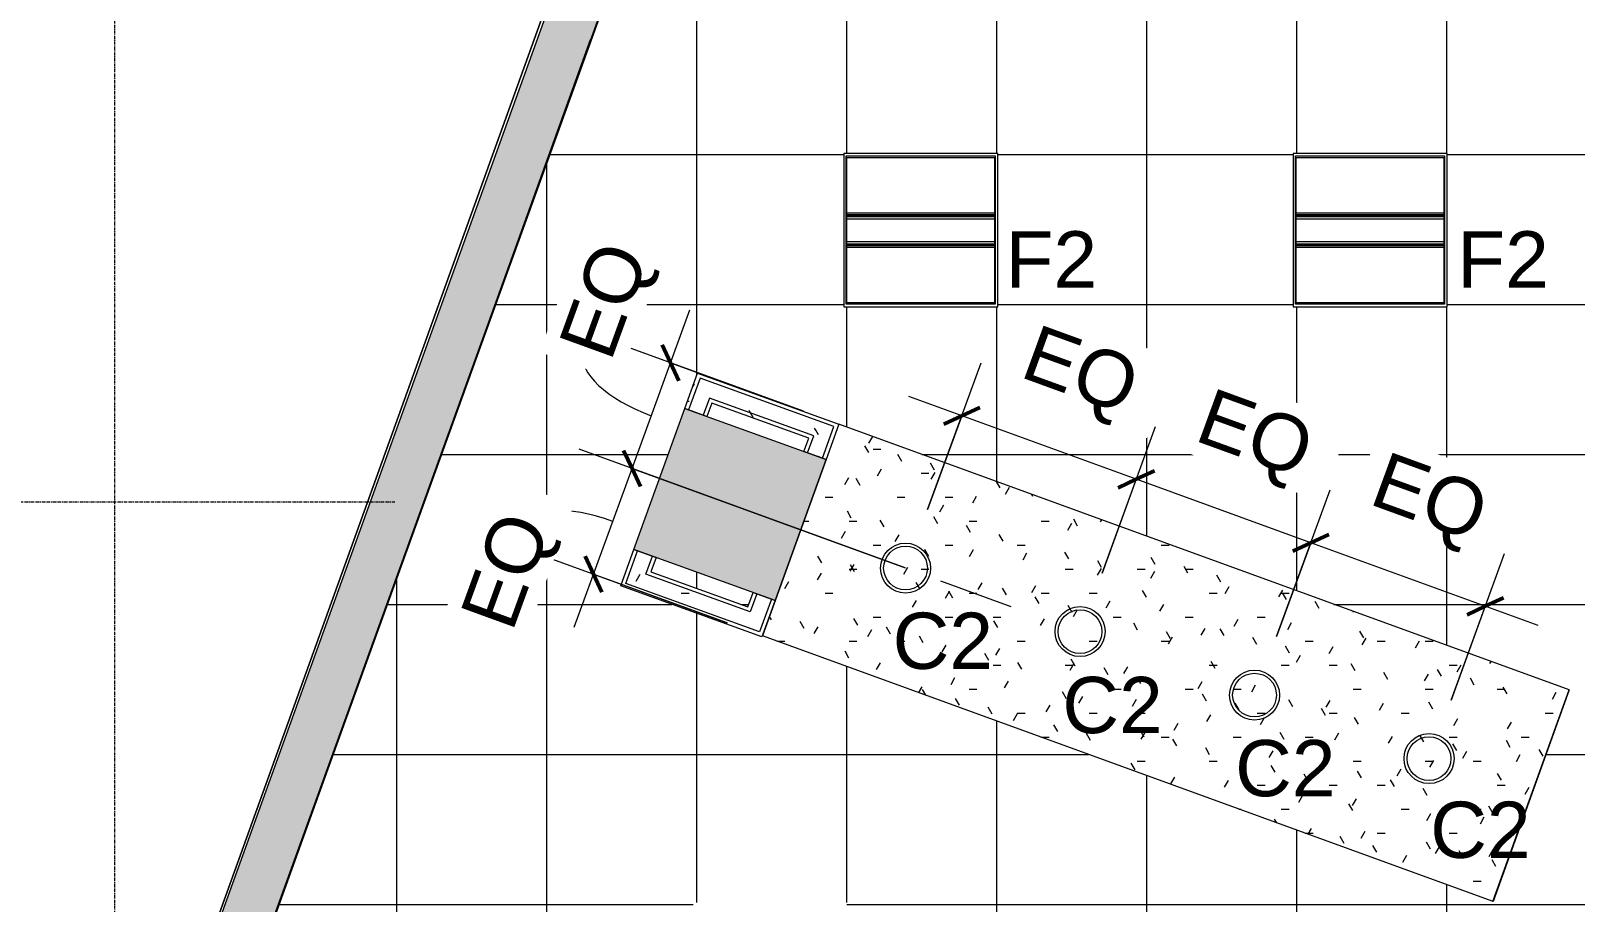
# Model space of a CAD drawing. Header units: inches. Extents: x -2332 to 1043, y -456 to 2193.
# Drawn here: x -1962.6 to -1715.5, y 795.4 to 934.8 of the extents above; entities that cross this region are included whole.
import ezdxf

# ---------------------------------------------------------------- set-up
doc = ezdxf.new("R2010")
doc.units = ezdxf.units.IN
doc.header["$MEASUREMENT"] = 0
doc.linetypes.add('Grid Line 1_2_', pattern=[0.875, 0.5, -0.125, 0.125, -0.125])
doc.linetypes.add('IMPORT-PHANTOM4 _2_', pattern=[0])
for name, color, linetype, lineweight in [('5033_00_7th-9th Floors_Updated_dwg', 8, 'Continuous', 9), ('A-ANNO-DIMS', 211, 'Continuous', 9), ('A-ANNO-DIMS-96', 211, 'Continuous', 9), ('A-Area', 7, 'IMPORT-PHANTOM4 _2_', 9), ('A-CLNG', 13, 'Continuous', 13), ('A-CLNG-PATT', 13, 'Continuous', 13), ('A-COLS', 52, 'Continuous', 13), ('A-DETL-THIN', 151, 'Continuous', 9), ('A-Shell', 7, 'Continuous', 9), ('A-WALL', 113, 'Continuous', 13), ('A-WALL-PATT', 111, 'Continuous', 13), ('E-LITE-EQPM', 33, 'Continuous', 9), ('E-LITE-EQPM-IDEN', 33, 'Continuous', 9), ('I-WALL', 2, 'Continuous', 13), ('S-GRID', 1, 'Continuous', 9)]:
    doc.layers.add(name, color=color, linetype=linetype, lineweight=lineweight)
doc.styles.add('Arial', font='arial.ttf', dxfattribs={"height": 9})
doc.styles.add('Swis721 Lt BT_2', font='swissl.ttf', dxfattribs={"height": 9})
doc.dimstyles.new('OTJ_-_3_32__Linear__1_16__Tolerance', dxfattribs={"dimscale": 12, "dimtxt": 9.497835, "dimasz": 0.375, "dimexe": 0.75, "dimexo": 0.5, "dimgap": 0.5, "dimtad": 1, "dimdec": 4, "dimrnd": 0.0625, "dimzin": 3, "dimdsep": 46, "dimlunit": 4, "dimtxsty": 'Swis721 Lt BT_2', "dimblk1": 'OBLIQUE', "dimblk2": 'OBLIQUE', "dimsah": 1, "dimcen": 0.09, "dimdle": 0.75, "dimazin": 0, "dimtfac": 1, "dimtdec": 4, "dimtix": 1, "dimtmove": 0, "dimatfit": 3, "dimfxl": 1, "dimtvp": 1, "dimtfill": 1, "dimfrac": 2, "dimtolj": 1, "dimtzin": 0, "dimarcsym": 2})
doc.dimstyles.new('OTJ_-_3_32__Linear__1_2__Tolerance', dxfattribs={"dimscale": 12, "dimtxt": 9.497835, "dimasz": 0.375, "dimexe": 0.75, "dimexo": 0.5, "dimgap": 0.5, "dimtad": 1, "dimdec": 1, "dimrnd": 0.5, "dimzin": 3, "dimdsep": 46, "dimlunit": 4, "dimtxsty": 'Swis721 Lt BT_2', "dimblk1": 'OBLIQUE', "dimblk2": 'OBLIQUE', "dimsah": 1, "dimcen": 0.09, "dimdle": 0.75, "dimazin": 0, "dimtfac": 1, "dimtdec": 4, "dimtix": 1, "dimtmove": 1, "dimatfit": 3, "dimfxl": 1, "dimtvp": 1, "dimtfill": 1, "dimfrac": 2, "dimtolj": 1, "dimtzin": 0, "dimarcsym": 2})
pattern_1 = [(0, (0, 0), (30.72, 7.68), [1.267, -21.773, 1.267, -21.773, -122.88]), (0, (0, 0), (30.72, 7.68), [-46.08, 1.267, -44.813, 1.267, -21.773, -53.76]), (0, (0, 0), (30.72, 7.68), [-115.2, 1.267, -14.093, 1.267, -37.133]), (120, (11.52, 3.84), (-22.011075, 22.7643), [1.267, -21.773, 1.267, -21.773, -122.88]), (120, (11.52, 3.84), (-22.011075, 22.7643), [-46.08, 1.267, -44.813, 1.267, -21.773, -53.76]), (120, (11.52, 3.84), (-22.011075, 22.7643), [-115.2, 1.267, -14.093, 1.267, -37.133]), (240, (15.36, 19.2), (-8.708925, -30.4443), [1.267, -21.773, 1.267, -21.773, -122.88]), (240, (15.36, 19.2), (-8.708925, -30.4443), [-46.08, 1.267, -44.813, 1.267, -21.773, -53.76]), (240, (15.36, 19.2), (-8.708925, -30.4443), [-115.2, 1.267, -14.093, 1.267, -37.133])]

# ---------------------------------------------------------------- blocks, each defined once
blk = doc.blocks.new('5033_00_7th-9th Floors_Updated_dwg-8585573-7TH FLOOR REFLECTED CEILING PLAN')
at = {"layer": 'A-Shell'}
h = blk.add_hatch(color=256, dxfattribs=at)
h.paths.add_polyline_path([(-2160.58, -154.84), (-1982.09, -91.59), (-1982.09, -91.52), (-2160.7, -154.8)], flags=0)
h.paths.add_polyline_path([(-2185.08, -146.11), (-2203.04, -139.22), (-2203.2, -139.65), (-2185.72, -145.88)], flags=0)
h.paths.add_polyline_path([(-2105.55, 107.92), (-2077.03, 187), (-2068.64, 210.29), (-2069.06, 210.44), (-2106.02, 108.09)], flags=0)
h.paths.add_polyline_path([(-2067.37, 213.82), (-2030.37, 316.54), (-2030.71, 316.66), (-2067.79, 213.97)], flags=0)
h.paths.add_polyline_path([(-2029.1, 320.06), (-1992.21, 422.47), (-1992.47, 422.56), (-2029.43, 320.18)], flags=0)
h.paths.add_polyline_path([(-1991.06, 426.04), (-1935.69, 579.4), (-1935.82, 579.44), (-1991.2, 426.09)], flags=0)
h.paths.add_polyline_path([(-1934.42, 582.92), (-1892.13, 700.46), (-1934.55, 582.97)], flags=0)
at = {"layer": 'A-Area', "linetype": 'Continuous', "flags": 128}
blk.add_lwpolyline([(-2099.84, 148.77), (-1872.96, 778.61)], close=True, dxfattribs=at)
at = {"layer": 'A-Shell'}
for p, q in [((-1934.42, 582.92), (-1873.01, 753.39)), ((-1873.01, 753.39), (-1934.42, 582.92))]:
    blk.add_line(p, q, dxfattribs=at)
blk = doc.blocks.new('Columns 1 - Columns 1-7118049-7TH FLOOR REFLECTED CEILING PLAN')
at = {"layer": 'A-COLS', "lineweight": 9}
h = blk.add_hatch(color=7, dxfattribs=at)
h.paths.add_polyline_path([(862, -405.11), (861.98, -372.97), (801.98, -351.58), (801.98, -383.71), (861.95, -405.09)], flags=0)
h.paths.add_polyline_path([(992.59, -377), (1004.95, -376.98), (1004.95, -365), (986.95, -365), (986.95, -377), (991.45, -377)], flags=0)
h.paths.add_polyline_path([(514, -281.76), (514, -249.63), (453.98, -228.24), (453.98, -260.37), (513.95, -281.74)], flags=0)
h.paths.add_polyline_path([(166, -158.41), (166, -126.28), (105.98, -104.89), (105.98, -137.02), (165.95, -158.39)], flags=0)
h.paths.add_polyline_path([(-182, -35.06), (-182, -2.93), (-242.02, 18.46), (-242.02, -13.67), (-182.05, -35.04)], flags=0)
h.paths.add_polyline_path([(-1982.09, 88.27), (-1922.03, 109.69), (-1922.03, 140.32), (-1982.09, 118.92), (-1982.06, 97), (-1976.88, 98.83), (-1974.21, 91.29), (-1982.09, 88.5), (-1982.09, 88.41)], flags=0)
h.paths.add_polyline_path([(-530, 88.28), (-530, 120.42), (-590.02, 141.81), (-590.02, 109.68), (-530.05, 88.3)], flags=0)
h.paths.add_polyline_path([(829.27, 109), (843.95, 109.02), (843.91, 133), (819.95, 133), (819.95, 109), (828.45, 109)], flags=0)
h.paths.add_polyline_path([(991.45, 115), (1004.95, 115.02), (1004.95, 127), (986.95, 127), (986.95, 115), (990.95, 115)], flags=0)
h.paths.add_polyline_path([(-1634.06, 211.7), (-1574.03, 233.05), (-1574.03, 264.36), (-1634.06, 242.96), (-1634.06, 211.72)], flags=0)
h.paths.add_polyline_path([(-878.47, 211.8), (-878.47, 243.93), (-938.5, 265.32), (-938.5, 233.19), (-878.52, 211.82)], flags=0)
h.paths.add_polyline_path([(483.3, 232), (495.95, 232), (495.95, 256), (472.03, 256), (472.03, 232), (482.96, 232)], flags=0)
h.paths.add_polyline_path([(-1286.05, 334.98), (-1268.05, 341.39), (-1268.05, 345.6), (-1256.05, 349.87), (-1244.05, 345.6), (-1244.05, 341.38), (-1226.05, 335.02), (-1226.06, 367), (-1256.05, 377.69), (-1286.05, 367), (-1286.05, 335.02)], flags=0)
h.paths.add_polyline_path([(-2021.16, 351.64), (-2013.01, 374.21), (-2035.58, 382.36), (-2043.73, 359.79), (-2023.91, 352.63)], flags=0)
h.paths.add_polyline_path([(-208.32, 478), (-200.03, 478), (-200.03, 502), (-219.79, 502), (-224.03, 490.27), (-224.03, 478), (-210.67, 478)], flags=0)
h.paths.add_polyline_path([(-224.03, 501.32), (-223.78, 502), (-224.03, 502)], flags=0)
h.paths.add_polyline_path([(-559.03, 601), (-548.03, 601), (-548.03, 625), (-569.15, 625), (-572.03, 617.05), (-572.03, 601)], flags=0)
h.paths.add_polyline_path([(472.2, 601), (496.2, 601), (496.2, 625), (472.2, 625)], flags=0)
h.paths.add_polyline_path([(831.97, 601.06), (843.95, 601.08), (843.91, 625.06), (819.95, 625.06), (819.95, 601.06), (831.95, 601.06)], flags=0)
h.paths.add_polyline_path([(993.74, 607.06), (1004.95, 607.08), (1004.95, 619.06), (986.95, 619.06), (986.95, 607.06), (991.45, 607.06)], flags=0)
h.paths.add_polyline_path([(-1887.92, 720.64), (-1879.77, 743.21), (-1902.34, 751.36), (-1910.49, 728.79), (-1893.62, 722.69)], flags=0)
h.paths.add_polyline_path([(-903.4, 724), (-896.03, 724), (-896.03, 748), (-920.67, 748), (-920.67, 724), (-910.74, 724)], flags=0)
h.paths.add_polyline_path([(-1610.23, 724), (-1592.03, 724), (-1592.03, 748), (-1616.03, 748), (-1616.03, 724), (-1612.44, 724)], flags=0)
h.paths.add_polyline_path([(-1843.5, 843.64), (-1835.35, 866.21), (-1857.93, 874.36), (-1866.08, 851.79), (-1845.52, 844.36)], flags=0)
h.paths.add_polyline_path([(490.72, 847), (496.2, 847), (496.2, 871), (472.2, 871), (472.2, 847), (477.69, 847)], flags=0)
h.paths.add_polyline_path([(-1612.44, 847), (-1574.05, 847.02), (-1574.06, 871), (-1616.19, 871), (-1616.19, 847)], flags=0)
h.paths.add_polyline_path([(-1243.86, 847.03), (-1243.86, 871), (-1268.03, 871), (-1268.03, 847.03)], flags=0)
h.paths.add_polyline_path([(841.98, 1093), (843.95, 1093.02), (843.91, 1117), (819.95, 1117), (819.95, 1093), (835.45, 1093)], flags=0)
h.paths.add_polyline_path([(495.42, 1093), (495.95, 1093), (495.95, 1117), (471.83, 1117), (471.83, 1093), (495.41, 1093)], flags=0)
h.paths.add_polyline_path([(-1616.3, 1093.21), (-1592.35, 1093.21), (-1592.35, 1117.25), (-1616.3, 1117.25), (-1616.3, 1095.67)], flags=0)
h.paths.add_polyline_path([(-1268.29, 1093.21), (-1244.3, 1093.21), (-1244.3, 1117.25), (-1268.29, 1117.25)], flags=0)
h.paths.add_polyline_path([(991.33, 1099), (1004.95, 1099.02), (1004.95, 1111), (986.95, 1111), (986.95, 1099), (991.2, 1099)], flags=0)
h.paths.add_polyline_path([(-1268.22, 1339.25), (-1244.3, 1339.25), (-1244.3, 1363.25), (-1268.3, 1363.25), (-1268.3, 1339.25)], flags=0)
h.paths.add_polyline_path([(-1616.3, 1339.25), (-1592.3, 1339.25), (-1592.3, 1363.25), (-1616.3, 1363.25), (-1616.3, 1341.67)], flags=0)
h.paths.add_polyline_path([(484, 1462.86), (495.95, 1462.86), (495.95, 1486.86), (471.95, 1486.86), (471.95, 1462.86), (483.85, 1462.86)], flags=0)
h.paths.add_polyline_path([(801.95, 1567), (861.95, 1588.4), (861.95, 1619.14), (850.07, 1619.14), (850, 1619.04), (849.95, 1619.16), (849.95, 1622.86), (801.95, 1605.75), (801.95, 1567.02)], flags=0)
h.paths.add_polyline_path([(-1607.55, 1585.02), (-1592.05, 1585.02), (-1592.05, 1609.02), (-1616.05, 1609.02), (-1616.05, 1585.02)], flags=0)
h.paths.add_polyline_path([(-1256.44, 1585.27), (-1244.3, 1585.27), (-1244.3, 1609.27), (-1268.3, 1609.27), (-1268.3, 1585.27), (-1256.86, 1585.27)], flags=0)
h.paths.add_polyline_path([(-1654.55, 1731.02), (-1654.55, 1776.02), (-1678.05, 1776.02), (-1678.05, 1772.52), (-1658.05, 1772.52), (-1658.05, 1734.52), (-1678.05, 1734.52), (-1678.05, 1731.02), (-1658.05, 1731.02)], flags=0)
h.paths.add_polyline_path([(122.95, 1827.02), (148.95, 1827.02), (148.95, 1853.02), (122.95, 1853.02), (122.95, 1829.42)], flags=0)
h.paths.add_polyline_path([(496.95, 1827.02), (496.95, 1853.02), (470.95, 1853.02), (470.95, 1827.02)], flags=0)
h.paths.add_polyline_path([(-921.05, 1827.02), (-895.05, 1827.02), (-895.05, 1853.02), (-921.05, 1853.02), (-921.05, 1829.42)], flags=0)
h.paths.add_polyline_path([(-572.04, 1827.02), (-547.04, 1827.02), (-547.04, 1853.02), (-573.04, 1853.02), (-573.04, 1827.02)], flags=0)
h.paths.add_polyline_path([(-199.03, 1827.04), (-199.03, 1853.03), (-225.05, 1853.03), (-225.05, 1827.04), (-200.04, 1827.04)], flags=0)
h.paths.add_polyline_path([(-1592.3, 1828.27), (-1592.3, 1852.27), (-1600.05, 1852.27), (-1600.05, 2104.82), (-1574.05, 2104.82), (-1574.05, 2138.82), (-1608.05, 2138.82), (-1608.05, 1852.27), (-1616.3, 1852.27), (-1616.3, 1828.27)], flags=0)
h.paths.add_polyline_path([(-1244.3, 1828.27), (-1244.3, 1852.27), (-1268.3, 1852.27), (-1268.3, 1828.27)], flags=0)
h.paths.add_polyline_path([(-1678.05, 1836.02), (-1620.8, 1836.02), (-1620.8, 1844.02), (-1678.05, 1844.02)], flags=0)
h.paths.add_polyline_path([(831.95, 2100.07), (861.95, 2100.07), (861.95, 2138.82), (801.95, 2138.82), (801.95, 2110.02), (831.95, 2110.02), (831.95, 2104.31)], flags=0)
h.paths.add_polyline_path([(-878.05, 2104.79), (-878.05, 2138.82), (-938.13, 2138.82), (-938.13, 2104.79)], flags=0)
h.paths.add_polyline_path([(-1286.03, 2104.81), (-1225.94, 2104.81), (-1225.94, 2138.82), (-1286.03, 2138.82)], flags=0)
h.paths.add_polyline_path([(454.05, 2104.82), (513.95, 2104.82), (513.95, 2138.82), (454.05, 2138.82)], flags=0)
h.paths.add_polyline_path([(-181.82, 2104.82), (-181.82, 2138.82), (-242.05, 2138.82), (-242.05, 2104.82)], flags=0)
h.paths.add_polyline_path([(-590.05, 2104.82), (-530.05, 2104.82), (-530.05, 2138.82), (-590.05, 2138.82)], flags=0)
h.paths.add_polyline_path([(165.96, 2104.82), (165.96, 2138.82), (105.95, 2138.82), (105.95, 2104.82)], flags=0)
at = {"layer": 'A-COLS', "color": 8, "lineweight": 20}
for p, q in [((-1866.08, 851.79), (-1857.93, 874.36)), ((-1857.93, 874.36), (-1835.35, 866.21)), ((-1835.35, 866.21), (-1843.5, 843.64)), ((-1843.5, 843.64), (-1866.08, 851.79))]:
    blk.add_line(p, q, dxfattribs=at)
blk = doc.blocks.new('L-Recessed-Axis-Plano - Type F2_2 X 2-8681947-7TH FLOOR REFLECTED CEILING PLAN')
at = {"layer": 'E-LITE-EQPM'}
for p, q in [((11.91, 11.87), (-11.91, 11.87)), ((-11.91, 11.87), (-11.91, -11.88)), ((-11.88, -11.56), (-11.88, 11.56)), ((-11.88, 11.56), (11.87, 11.56)), ((11.87, 11.56), (11.87, -11.56)), ((11.91, -11.88), (11.91, 11.87)), ((-11.88, 2.74), (11.87, 2.74)), ((11.87, 2.51), (-11.88, 2.51)), ((-11.88, 2.3), (11.87, 2.3)), ((-11.88, 2.2), (11.87, 2.2)), ((-11.88, 1.83), (11.87, 1.83)), ((-11.88, -1.83), (11.87, -1.83)), ((-11.88, -2.2), (11.87, -2.2)), ((-11.88, -2.3), (11.87, -2.3)), ((-11.88, -2.51), (11.87, -2.51)), ((-11.88, -2.74), (11.87, -2.74)), ((-11.91, -11.88), (11.91, -11.88)), ((11.87, -11.56), (-11.88, -11.56))]:
    blk.add_line(p, q, dxfattribs=at)
blk = doc.blocks.new('DOWN LIGHT - Type C2_L-PENDANT_FOCAL POINT 3_5 CYLINDER-8682322-7TH FLOOR REFLECTED CEILING PLAN')
at = {"layer": 'E-LITE-EQPM'}
for radius in [4, 3.5]:
    blk.add_circle((-0.125, 0), radius, dxfattribs=at)
blk = doc.blocks.new('DIMBLOCK1-7TH FLOOR REFLECTED CEILING PLAN')
at = {"layer": 'A-ANNO-DIMS-96'}
for p, q in [((-1822.68, 848.83), (-1874.85, 867.82)), ((-1875.62, 839.37), (-1866.39, 864.74)), ((-1866.39, 864.74), (-1822.68, 848.83)), ((-1851.16, 840.04), (-1881, 850.9)), ((-1872.55, 847.82), (-1851.16, 840.04))]:
    blk.add_line(p, q, dxfattribs=at)
at = {"layer": 'A-ANNO-DIMS-96', "lineweight": 50}
for p, q in [((-1866.39, 864.74), (-1867.74, 867.62)), ((-1866.39, 864.74), (-1865.05, 861.86)), ((-1872.55, 847.82), (-1873.89, 850.71)), ((-1872.55, 847.82), (-1871.2, 844.94))]:
    blk.add_line(p, q, dxfattribs=at)
at = {"layer": 'A-ANNO-DIMS-96'}
blk.add_ellipse((-1871.27, 851.32), major_axis=(-12.72, 4.63), ratio=0.389766, start_param=4.712389, end_param=6.283185, dxfattribs=at)
at = {"layer": 'A-ANNO-DIMS-96', "color": 0, "insert": (-1894.03, 841.48), "char_height": 9, "width": 20.443, "attachment_point": 1, "rotation": 70, "line_spacing_factor": 1.005062, "style": 'Swis721 Lt BT_2', "bg_fill": 3, "box_fill_scale": 1.25, "bg_fill_color": 256, "bg_fill_true_color": 13158600, "bg_fill_transparency": 0}
blk.add_mtext('EQ', dxfattribs=at)
blk = doc.blocks.new('_Oblique')
at = {"color": 0, "linetype": 'ByBlock', "lineweight": -2}
blk.add_line((-0.5, -0.5), (0.5, 0.5), dxfattribs=at)
blk = doc.blocks.new('DIMBLOCK2-7TH FLOOR REFLECTED CEILING PLAN')
at = {"layer": 'A-ANNO-DIMS-96'}
for p, q in [((-1866.39, 864.74), (-1857.16, 890.11)), ((-1838.96, 873.91), (-1868.69, 884.73)), ((-1860.23, 881.65), (-1838.96, 873.91)), ((-1822.68, 848.83), (-1874.85, 867.82)), ((-1866.39, 864.74), (-1822.68, 848.83))]:
    blk.add_line(p, q, dxfattribs=at)
at = {"layer": 'A-ANNO-DIMS-96', "lineweight": 50}
for p, q in [((-1860.23, 881.65), (-1861.58, 884.54)), ((-1860.23, 881.65), (-1858.89, 878.77)), ((-1866.39, 864.74), (-1867.74, 867.62)), ((-1866.39, 864.74), (-1865.05, 861.86))]:
    blk.add_line(p, q, dxfattribs=at)
at = {"layer": 'A-ANNO-DIMS-96'}
blk.add_ellipse((-1861.36, 878.57), major_axis=(-12.72, 4.63), ratio=0.42245, start_param=0, end_param=1.570796, dxfattribs=at)
at = {"layer": 'A-ANNO-DIMS-96', "color": 0, "insert": (-1878.28, 884.73), "char_height": 9, "width": 20.443, "attachment_point": 1, "rotation": 70, "line_spacing_factor": 1.005062, "style": 'Swis721 Lt BT_2', "bg_fill": 3, "box_fill_scale": 1.25, "bg_fill_color": 256, "bg_fill_true_color": 13158600, "bg_fill_transparency": 0}
blk.add_mtext('EQ', dxfattribs=at)
blk = doc.blocks.new('DIMBLOCK32-7TH FLOOR REFLECTED CEILING PLAN')
at = {"layer": 'A-ANNO-DIMS-96'}
for p, q in [((-1763.27, 837.85), (-1754.72, 861.32)), ((-1757.8, 852.86), (-1763.27, 837.85)), ((-1721.43, 839.62), (-1757.8, 852.86)), ((-1735.35, 827.69), (-1726.8, 851.16)), ((-1729.88, 842.7), (-1735.35, 827.69))]:
    blk.add_line(p, q, dxfattribs=at)
at = {"layer": 'A-ANNO-DIMS-96', "lineweight": 50}
for p, q in [((-1757.8, 852.86), (-1760.68, 851.52)), ((-1757.8, 852.86), (-1754.92, 854.21)), ((-1729.88, 842.7), (-1732.77, 841.36)), ((-1729.88, 842.7), (-1727, 844.05))]:
    blk.add_line(p, q, dxfattribs=at)
at = {"layer": 'A-ANNO-DIMS-96', "color": 0, "insert": (-1745.68, 867.62), "char_height": 9, "width": 20.443, "attachment_point": 1, "rotation": 340, "line_spacing_factor": 1.005062, "style": 'Swis721 Lt BT_2', "bg_fill": 3, "box_fill_scale": 1.25, "bg_fill_color": 256, "bg_fill_true_color": 13158600, "bg_fill_transparency": 0}
blk.add_mtext('EQ', dxfattribs=at)
blk = doc.blocks.new('DIMBLOCK33-7TH FLOOR REFLECTED CEILING PLAN')
at = {"layer": 'A-ANNO-DIMS-96'}
for p, q in [((-1791.18, 848.01), (-1782.64, 871.48)), ((-1785.72, 863.02), (-1791.18, 848.01)), ((-1757.8, 852.86), (-1785.72, 863.02)), ((-1763.27, 837.85), (-1754.72, 861.32)), ((-1757.8, 852.86), (-1763.27, 837.85))]:
    blk.add_line(p, q, dxfattribs=at)
at = {"layer": 'A-ANNO-DIMS-96', "lineweight": 50}
for p, q in [((-1785.72, 863.02), (-1788.6, 861.68)), ((-1785.72, 863.02), (-1782.83, 864.37)), ((-1757.8, 852.86), (-1760.68, 851.52)), ((-1757.8, 852.86), (-1754.92, 854.21))]:
    blk.add_line(p, q, dxfattribs=at)
at = {"layer": 'A-ANNO-DIMS-96', "color": 0, "insert": (-1773.6, 877.79), "char_height": 9, "width": 20.443, "attachment_point": 1, "rotation": 340, "line_spacing_factor": 1.005062, "style": 'Swis721 Lt BT_2', "bg_fill": 3, "box_fill_scale": 1.25, "bg_fill_color": 256, "bg_fill_true_color": 13158600, "bg_fill_transparency": 0}
blk.add_mtext('EQ', dxfattribs=at)
blk = doc.blocks.new('DIMBLOCK34-7TH FLOOR REFLECTED CEILING PLAN')
at = {"layer": 'A-ANNO-DIMS-96'}
for p, q in [((-1819.1, 858.17), (-1810.56, 881.64)), ((-1785.72, 863.02), (-1822.09, 876.26)), ((-1813.64, 873.19), (-1819.1, 858.17)), ((-1791.18, 848.01), (-1782.64, 871.48)), ((-1785.72, 863.02), (-1791.18, 848.01))]:
    blk.add_line(p, q, dxfattribs=at)
at = {"layer": 'A-ANNO-DIMS-96', "lineweight": 50}
for p, q in [((-1813.64, 873.19), (-1816.52, 871.84)), ((-1813.64, 873.19), (-1810.75, 874.53)), ((-1785.72, 863.02), (-1788.6, 861.68)), ((-1785.72, 863.02), (-1782.83, 864.37))]:
    blk.add_line(p, q, dxfattribs=at)
at = {"layer": 'A-ANNO-DIMS-96', "color": 0, "insert": (-1801.52, 887.95), "char_height": 9, "width": 20.443, "attachment_point": 1, "rotation": 340, "line_spacing_factor": 1.005062, "style": 'Swis721 Lt BT_2', "bg_fill": 3, "box_fill_scale": 1.25, "bg_fill_color": 256, "bg_fill_true_color": 13158600, "bg_fill_transparency": 0}
blk.add_mtext('EQ', dxfattribs=at)

msp = doc.modelspace()

# ---------------------------------------------------------------- hatches: boundary and pattern name
at = {"layer": 'A-CLNG-PATT'}
h = msp.add_hatch(dxfattribs=at)
h.set_pattern_fill('FP_31', color=256, style=0, pattern_type=2)
h.set_pattern_definition([(0, (-1712.048, 842.996), (0, -24), []), (270, (-1712.048, 842.996), (-24, -1e-15), [])])
h.paths.add_polyline_path([(-1709.00396, 681.5485), (-1616.19397, 714.4103), (-1616.19397, 803.37288), (-1616.94397, 803.37288), (-1616.94397, 804.87288), (-1616.19397, 804.87288), (-1616.19397, 841.12288), (-1616.94397, 841.12288), (-1616.94397, 842.62288), (-1616.19397, 842.62288), (-1616.19397, 870.99788), (-1556.69324, 871.01665), (-1556.69324, 945.24788), (-1634.19324, 945.24788), (-1634.19324, 944.49788), (-1635.69324, 944.49788), (-1635.69324, 945.24788), (-1671.94324, 945.24788), (-1671.94324, 944.49788), (-1673.44324, 944.49788), (-1673.44324, 945.24788), (-1868.58147, 945.24788), (-1934.41061, 762.94014), (-1709.01634, 681.55297)], flags=0)
h.paths.add_polyline_path([(-1737.26713, 746.60795), (-1760.63147, 746.60795), (-1760.63147, 771.17045), (-1736.00647, 771.17045), (-1736.00647, 746.60795)], flags=0)
h.paths.add_polyline_path([(-1688.63147, 746.60795), (-1688.63147, 771.17045), (-1664.00647, 771.17045), (-1664.00647, 746.60795), (-1685.1505, 746.60795)], flags=0)
h.paths.add_polyline_path([(-1832.00406, 770.72779), (-1856.62906, 770.72779), (-1856.62906, 795.29029), (-1832.00406, 795.29029), (-1832.00406, 771.17045)], flags=0)
h.paths.add_polyline_path([(-1728.64922, 795.45051), (-1845.51918, 837.98781), (-1845.6067, 837.8138), (-1868.18016, 845.96481), (-1855.88921, 880.00348), (-1832.27302, 871.47689), (-1716.44887, 829.30172), (-1728.64054, 795.47461)], flags=0)
h.paths.add_polyline_path([(-1685.1505, 818.60795), (-1688.63147, 818.60795), (-1688.63147, 843.17045), (-1664.00647, 843.17045), (-1664.00647, 818.60795)], flags=0)
h.paths.add_polyline_path([(-1633.03388, 839.62288), (-1652.94397, 839.62288), (-1652.94397, 840.99788), (-1616.94397, 840.99788), (-1616.94397, 839.62288), (-1631.22108, 839.62288)], flags=0)
h.paths.add_polyline_path([(-1847.86021, 842.6145), (-1847.03161, 844.90924), (-1862.55086, 850.51305), (-1863.37947, 848.21832), (-1848.07248, 842.69115)], flags=0)
h.paths.add_polyline_path([(-1838.8806, 867.4827), (-1838.11645, 869.59896), (-1853.6357, 875.20278), (-1854.39986, 873.08651), (-1840.99687, 868.24686)], flags=0)
h.paths.add_polyline_path([(-1832.51277, 890.60795), (-1832.51277, 915.17045), (-1807.88777, 915.17045), (-1807.88777, 890.60795), (-1826.56472, 890.60795)], flags=0)
h.paths.add_polyline_path([(-1760.63147, 890.60795), (-1760.63147, 915.17045), (-1736.00647, 915.17045), (-1736.00647, 890.60795), (-1737.26713, 890.60795)], flags=0)
h.paths.add_polyline_path([(-1688.63147, 890.60795), (-1688.63147, 915.17045), (-1664.00647, 915.17045), (-1664.00647, 890.60795), (-1685.1505, 890.60795)], flags=0)
h.paths.add_polyline_path([(-1616.63147, 890.60795), (-1616.63147, 915.17045), (-1592.00647, 915.17045), (-1592.00647, 890.60795), (-1616.19397, 890.60795)], flags=0)
h = msp.add_hatch(dxfattribs=at)
h.set_pattern_fill('FP_35', color=256, style=0, pattern_type=2)
h.set_pattern_definition([(0, (0, 0), (15.36, 3.84), [1.267, -10.253, 1.267, -10.253, -61.44]), (0, (0, 0), (15.36, 3.84), [-23.04, 1.267, -21.773, 1.267, -10.253, -26.88]), (0, (0, 0), (15.36, 3.84), [-57.6, 1.267, -6.413, 1.267, -17.933]), (120, (5.76, 1.92), (-11.0055376, 11.38215), [1.267, -10.253, 1.267, -10.253, -61.44]), (120, (5.76, 1.92), (-11.0055376, 11.38215), [-23.04, 1.267, -21.773, 1.267, -10.253, -26.88]), (120, (5.76, 1.92), (-11.0055376, 11.38215), [-57.6, 1.267, -6.413, 1.267, -17.933]), (240, (7.68, 9.6), (-4.3544624, -15.22215), [1.267, -10.253, 1.267, -10.253, -61.44]), (240, (7.68, 9.6), (-4.3544624, -15.22215), [-23.04, 1.267, -21.773, 1.267, -10.253, -26.88]), (240, (7.68, 9.6), (-4.3544624, -15.22215), [-57.6, 1.267, -6.413, 1.267, -17.933])])
h.paths.add_polyline_path([(-1728.64922, 795.45051), (-1716.44887, 829.32035), (-1833.31575, 871.85247), (-1845.51918, 837.9877), (-1735.54435, 797.96013)], flags=0)
at = {"layer": 'A-WALL-PATT', "lineweight": 9}
msp.add_hatch(color=7, dxfattribs=at).paths.add_polyline_path([(-2193.54384, 45.72633), (-1865.8487, 953.24788), (-1873.37319, 955.96488), (-2201.01398, 48.59384), (-2200.33169, 48.33194)], flags=0)
h = msp.add_hatch(dxfattribs=at)
h.set_pattern_fill('FP_1', color=256, style=0, pattern_type=2)
h.set_pattern_definition(pattern_1)
h.paths.add_polyline_path([(-1857.33911, 874.14784), (-1855.30136, 879.79121), (-1855.88921, 880.00348), (-1857.92696, 874.36011)], flags=0)
h = msp.add_hatch(dxfattribs=at)
h.set_pattern_fill('FP_1', color=256, style=0, pattern_type=2)
h.set_pattern_definition(pattern_1)
h.paths.add_polyline_path([(-1837.31633, 869.97455), (-1836.46727, 872.32595), (-1853.16222, 878.3543), (-1854.01129, 876.0029), (-1837.90418, 870.18681)], flags=0)
h = msp.add_hatch(dxfattribs=at)
h.set_pattern_fill('FP_1', color=256, style=0, pattern_type=2)
h.set_pattern_definition(pattern_1)
h.paths.add_polyline_path([(-1838.11645, 869.59896), (-1837.90418, 870.18681), (-1853.42343, 875.79063), (-1853.6357, 875.20278), (-1841.50038, 870.82086)], flags=0)
h = msp.add_hatch(dxfattribs=at)
h.set_pattern_fill('FP_1', color=256, style=0, pattern_type=2)
h.set_pattern_definition(pattern_1)
h.paths.add_polyline_path([(-1835.94135, 866.42137), (-1834.11586, 871.47689), (-1836.46727, 872.32595), (-1838.29275, 867.27043), (-1837.05512, 866.82354)], flags=0)
h = msp.add_hatch(dxfattribs=at)
h.set_pattern_fill('FP_1', color=256, style=0, pattern_type=2)
h.set_pattern_definition(pattern_1)
h.paths.add_polyline_path([(-1865.02865, 845.49133), (-1863.13871, 850.72532), (-1865.49012, 851.57438), (-1867.38005, 846.34039), (-1866.07797, 845.87023)], flags=0)
h = msp.add_hatch(dxfattribs=at)
h.set_pattern_fill('FP_1', color=256, style=0, pattern_type=2)
h.set_pattern_definition(pattern_1)
h.paths.add_polyline_path([(-1848.33369, 839.46298), (-1847.48463, 841.81439), (-1864.17958, 847.84273), (-1865.02865, 845.49133), (-1848.92154, 839.67525)], flags=0)

# ---------------------------------------------------------------- linework, layer by layer
at = {"layer": 'A-CLNG'}
for p, q in [((-1934.41061, 762.94014), (-1868.58147, 945.24788)), ((-1807.88777, 915.17045), (-1832.51277, 915.17045)), ((-1832.51277, 915.17045), (-1832.51277, 890.60795)), ((-1807.88777, 890.60795), (-1807.88777, 915.17045)), ((-1736.00647, 915.17045), (-1760.63147, 915.17045)), ((-1760.63147, 915.17045), (-1760.63147, 890.60795)), ((-1736.00647, 890.60795), (-1736.00647, 915.17045)), ((-1832.51277, 890.60795), (-1807.88777, 890.60795)), ((-1760.63147, 890.60795), (-1736.00647, 890.60795)), ((-1716.44293, 829.31818), (-1833.31886, 871.85754)), ((-1835.3535, 866.2091), (-1845.51921, 837.98771)), ((-1845.51918, 837.9877), (-1835.35346, 866.2091)), ((-1728.64922, 795.45051), (-1845.51921, 837.98771)), ((-1728.66947, 795.45788), (-1716.44293, 829.31818)), ((-1716.44887, 829.32035), (-1728.64922, 795.45051))]:
    msp.add_line(p, q, dxfattribs=at)
at = {"layer": 'A-DETL-THIN'}
msp.add_line((-1817.04676, 846.77978), (-1805.77045, 842.67554), dxfattribs=at)
at = {"layer": 'A-WALL', "color": 8, "lineweight": 20}
for p, q in [((-2203.73153, 41.06785), (-1873.37319, 955.96488)), ((-1868.73741, 945.24788), (-1934.54856, 762.98995))]:
    msp.add_line(p, q, dxfattribs=at)
at = {"layer": 'A-WALL'}
for p, q in [((-1855.51362, 879.20336), (-1857.33911, 874.14784)), ((-1834.11586, 871.47689), (-1855.51362, 879.20336)), ((-1854.01129, 876.0029), (-1854.98771, 873.29878)), ((-1837.31633, 869.97455), (-1854.01129, 876.0029)), ((-1838.29275, 867.27043), (-1837.31633, 869.97455)), ((-1835.94135, 866.42137), (-1834.11586, 871.47689)), ((-1867.38005, 846.34039), (-1865.49012, 851.57438)), ((-1864.17958, 847.84273), (-1863.13871, 850.72532)), ((-1847.48463, 841.81439), (-1864.17958, 847.84273)), ((-1845.98229, 838.61392), (-1867.38005, 846.34039)), ((-1846.44376, 844.69697), (-1847.48463, 841.81439)), ((-1844.09236, 843.84791), (-1845.98229, 838.61392))]:
    msp.add_line(p, q, dxfattribs=at)
at = {"layer": 'I-WALL'}
for p, q in [((-1857.92696, 874.36011), (-1855.88921, 880.00348)), ((-1855.88921, 880.00348), (-1833.31575, 871.85247)), ((-1853.6357, 875.20278), (-1854.39986, 873.08651)), ((-1838.11645, 869.59896), (-1853.6357, 875.20278)), ((-1854.39986, 873.08651), (-1857.92696, 874.36011)), ((-1838.8806, 867.4827), (-1838.11645, 869.59896)), ((-1833.31575, 871.85247), (-1835.3535, 866.2091)), ((-1835.3535, 866.2091), (-1838.8806, 867.4827)), ((-1868.18016, 845.96481), (-1866.07797, 851.78665)), ((-1866.07797, 851.78665), (-1862.55086, 850.51305)), ((-1862.55086, 850.51305), (-1863.37947, 848.21832)), ((-1863.37947, 848.21832), (-1847.86021, 842.6145)), ((-1845.6067, 837.8138), (-1868.18016, 845.96481)), ((-1847.86021, 842.6145), (-1847.03161, 844.90924)), ((-1847.03161, 844.90924), (-1843.50451, 843.63564)), ((-1843.50451, 843.63564), (-1845.6067, 837.8138))]:
    msp.add_line(p, q, dxfattribs=at)
at = {"layer": 'S-GRID', "linetype": 'Grid Line 1_2_'}
for p, q in [((-1949.11821, 740.07338), (-1949.11821, 964.9328)), ((-1904.32604, 859.36607), (-2013.18353, 859.36607))]:
    msp.add_line(p, q, dxfattribs=at)

# ---------------------------------------------------------------- block references
at = {"layer": '5033_00_7th-9th Floors_Updated_dwg', "color": 7}
msp.add_blockref('5033_00_7th-9th Floors_Updated_dwg-8585573-7TH FLOOR REFLECTED CEILING PLAN', (0, 180.01878), dxfattribs=at)
at = {"layer": 'A-COLS', "lineweight": 9}
msp.add_blockref('Columns 1 - Columns 1-7118049-7TH FLOOR REFLECTED CEILING PLAN', (0, 0), dxfattribs=at)
at = {"layer": 'E-LITE-EQPM', "extrusion": (0, 0, -1), "rotation": 180}
for p in [(1820.20027, 902.8892), (1748.31897, 902.8892)]:
    msp.add_blockref('L-Recessed-Axis-Plano - Type F2_2 X 2-8681947-7TH FLOOR REFLECTED CEILING PLAN', p, dxfattribs=at)
at = {"layer": 'E-LITE-EQPM'}
for p, rotation in [((-1822.52096, 848.77223), 339.9999999999999), ((-1794.60337, 838.61106), 339.9999999999999), ((-1766.68577, 828.44988), 339.9999999999999), ((-1738.76817, 818.28871), 339.9999999999995)]:
    msp.add_blockref('DOWN LIGHT - Type C2_L-PENDANT_FOCAL POINT 3_5 CYLINDER-8682322-7TH FLOOR REFLECTED CEILING PLAN', p, dxfattribs=dict(at, rotation=rotation))

# ---------------------------------------------------------------- texts
at = {"layer": 'E-LITE-EQPM-IDEN', "char_height": 9, "attachment_point": 1, "style": 'Arial'}
for s, insert, width in [('F2', (-1806.6537, 902.70344), 17.877), ('F2', (-1734.38464, 902.70344), 17.877), ('C2', (-1824.70281, 841.68691), 19.695), ('C2', (-1797.55092, 831.4081), 19.695), ('C2', (-1769.91217, 821.30188), 19.695), ('C2', (-1738.70015, 811.44501), 19.695)]:
    msp.add_mtext(s, dxfattribs=dict(at, insert=insert, width=width))

# ---------------------------------------------------------------- next in the draw order: dimensions: what is measured, and where the dimension line sits
at = {"layer": 'A-ANNO-DIMS'}
dim = msp.add_linear_dim(base=(-1757.80006, 852.86318), p1=(-1737.40009, 822.04748), p2=(-1765.31769, 832.20865), angle=340, text='EQ', dimstyle='OTJ_-_3_32__Linear__1_16__Tolerance', override={"dimpost": '<>', "dimfxl": 29.709288}, dxfattribs=at)
dim.commit()
dim.dimension.update_dxf_attribs({"geometry": 'DIMBLOCK32-7TH FLOOR REFLECTED CEILING PLAN', "text_midpoint": (-1740.09645, 858.07136)})
dim = msp.add_linear_dim(base=(-1866.39031, 864.73937), p1=(-1845.51918, 837.9877), p2=(-1817.04676, 846.77978), angle=70, text='EQ', dimstyle='OTJ_-_3_32__Linear__1_2__Tolerance', override={"dimpost": '<>', "dimfxl": 29.798983}, dxfattribs=at)
dim.commit()
dim.dimension.update_dxf_attribs({"geometry": 'DIMBLOCK1-7TH FLOOR REFLECTED CEILING PLAN', "text_midpoint": (-1884.89442, 849.02979), "dimtype": 160, "text_rotation": 70})

# ---------------------------------------------------------------- next in the draw order: dimensions: what is measured, and where the dimension line sits
dim = msp.add_linear_dim(base=(-1860.23395, 881.65383), p1=(-1817.04676, 846.77978), p2=(-1833.31883, 871.85753), angle=70, text='EQ', dimstyle='OTJ_-_3_32__Linear__1_2__Tolerance', override={"dimpost": '<>', "dimfxl": 29.894373}, dxfattribs=at)
dim.commit()
dim.dimension.update_dxf_attribs({"geometry": 'DIMBLOCK2-7TH FLOOR REFLECTED CEILING PLAN', "text_midpoint": (-1869.15071, 892.28529), "dimtype": 160, "text_rotation": 70})
dim = msp.add_linear_dim(base=(-1785.71765, 863.02435), p1=(-1765.31769, 832.20865), p2=(-1793.23529, 842.36983), angle=340, text='EQ', dimstyle='OTJ_-_3_32__Linear__1_16__Tolerance', override={"dimpost": '<>', "dimfxl": 29.709288}, dxfattribs=at)
dim.commit()
dim.dimension.update_dxf_attribs({"geometry": 'DIMBLOCK33-7TH FLOOR REFLECTED CEILING PLAN', "text_midpoint": (-1768.01405, 868.23254)})

# ---------------------------------------------------------------- next in the draw order: dimensions: what is measured, and where the dimension line sits
dim = msp.add_linear_dim(base=(-1813.63525, 873.18553), p1=(-1793.23529, 842.36983), p2=(-1821.15288, 852.531), angle=340, text='EQ', dimstyle='OTJ_-_3_32__Linear__1_16__Tolerance', override={"dimpost": '<>', "dimfxl": 29.709288}, dxfattribs=at)
dim.commit()
dim.dimension.update_dxf_attribs({"geometry": 'DIMBLOCK34-7TH FLOOR REFLECTED CEILING PLAN', "text_midpoint": (-1795.93165, 878.39371)})

doc.saveas('drawing.dxf')
